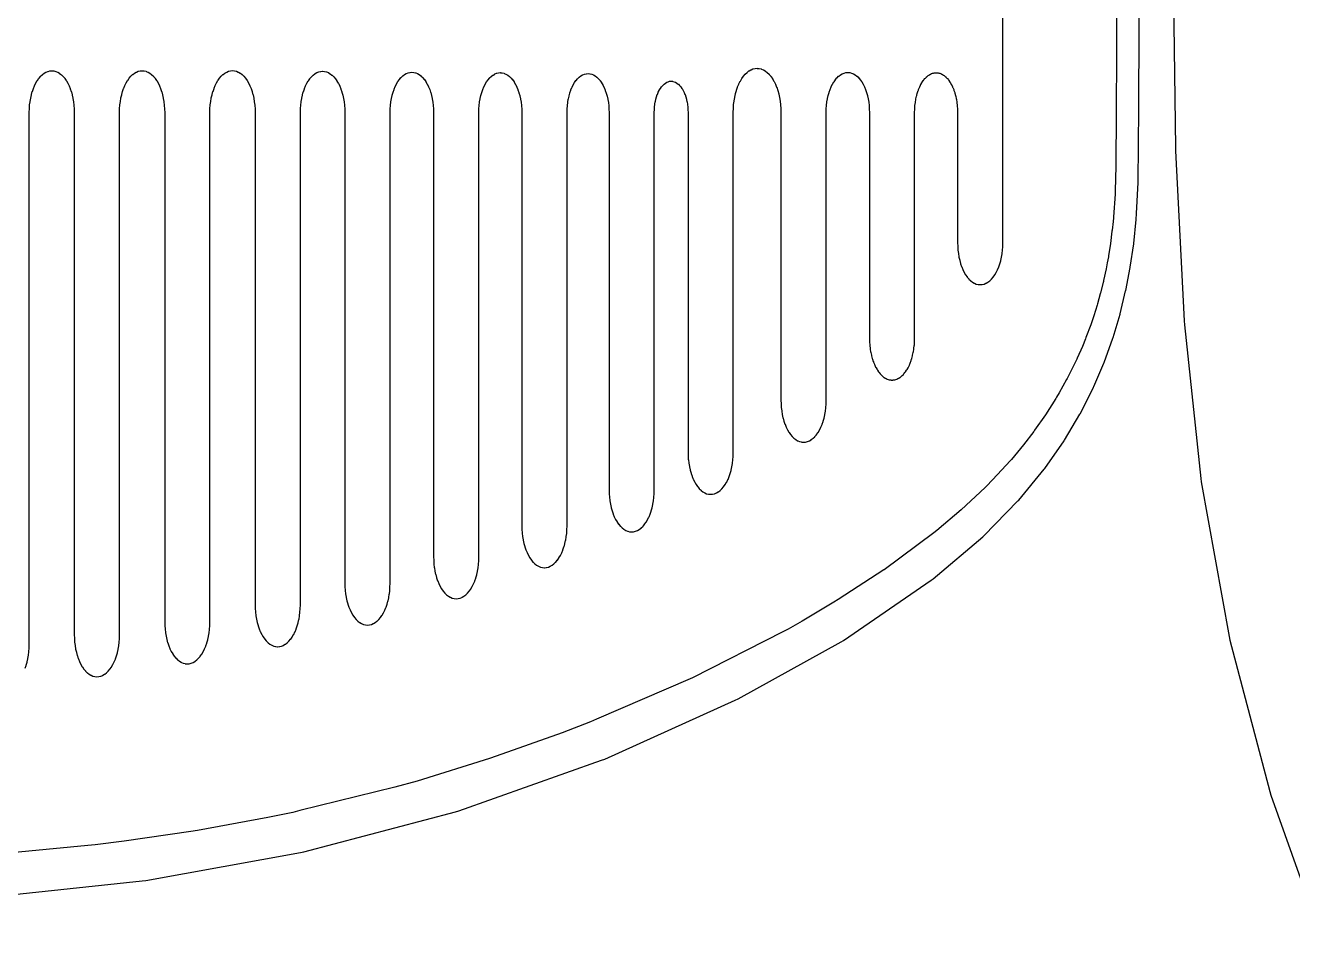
# Model space of a CAD drawing. Header units: millimetres. Extents: x -274 to 326, y -478 to 422.
# Drawn here: x -94.2 to 85.6, y 162.6 to 292.1 of the extents above; entities that cross this region are included whole.
import ezdxf

# ---------------------------------------------------------------- set-up
doc = ezdxf.new("R2010")
doc.units = ezdxf.units.MM
doc.layers.add('Layer 01', color=12, linetype='Continuous', true_color=0xc80000)

msp = doc.modelspace()

# ---------------------------------------------------------------- linework, layer by layer
at = {"layer": 'Layer 01'}
for points in [[(-94.21, 200.85), (-94.07, 201.26), (-94.06, 201.29), (-93.94, 201.72), (-93.93, 201.75), (-93.83, 202.2), (-93.82, 202.23), (-93.74, 202.69), (-93.74, 202.72), (-93.68, 203.2), (-93.68, 203.23), (-93.64, 203.71), (-93.64, 203.74), (-93.63, 204.23), (-93.63, 204.26), (-93.63, 208.59), (-93.63, 279.74), (-93.63, 279.77), (-93.61, 280.26), (-93.61, 280.29), (-93.58, 280.77), (-93.58, 280.8), (-93.52, 281.27), (-93.51, 281.3), (-93.43, 281.77), (-93.43, 281.79), (-93.33, 282.24), (-93.32, 282.27), (-93.2, 282.7), (-93.19, 282.72), (-93.05, 283.13), (-93.04, 283.16), (-92.88, 283.54), (-92.87, 283.57), (-92.69, 283.92), (-92.68, 283.94), (-92.49, 284.27), (-92.47, 284.29), (-92.27, 284.59), (-92.25, 284.6), (-92.03, 284.86), (-92.02, 284.88), (-91.78, 285.1), (-91.77, 285.11), (-91.53, 285.3), (-91.51, 285.31), (-91.26, 285.45), (-91.24, 285.46), (-90.99, 285.57), (-90.97, 285.57), (-90.71, 285.63), (-90.7, 285.64), (-90.43, 285.66), (-90.42, 285.66), (-90.16, 285.63), (-90.14, 285.63), (-89.88, 285.57), (-89.86, 285.56), (-89.61, 285.45), (-89.59, 285.45), (-89.34, 285.3), (-89.33, 285.29), (-89.08, 285.1), (-89.07, 285.09), (-88.84, 284.86), (-88.82, 284.85), (-88.6, 284.59), (-88.59, 284.57), (-88.38, 284.27), (-88.37, 284.25), (-88.18, 283.92), (-88.16, 283.9), (-87.99, 283.54), (-87.98, 283.52), (-87.82, 283.13), (-87.81, 283.11), (-87.67, 282.7), (-87.66, 282.67), (-87.54, 282.24), (-87.53, 282.21), (-87.43, 281.77), (-87.43, 281.74), (-87.35, 281.27), (-87.35, 281.24), (-87.29, 280.77), (-87.29, 280.74), (-87.25, 280.26), (-87.25, 280.23), (-87.24, 279.74), (-87.24, 275.49), (-87.24, 205.59), (-87.23, 205.1), (-87.23, 205.07), (-87.19, 204.59), (-87.19, 204.56), (-87.13, 204.08), (-87.13, 204.05), (-87.05, 203.59), (-87.05, 203.56), (-86.95, 203.11), (-86.94, 203.08), (-86.82, 202.65), (-86.81, 202.62), (-86.67, 202.21), (-86.66, 202.18), (-86.5, 201.79), (-86.49, 201.77), (-86.31, 201.41), (-86.3, 201.39), (-86.11, 201.06), (-86.09, 201.04), (-85.88, 200.74), (-85.87, 200.72), (-85.65, 200.46), (-85.63, 200.44), (-85.4, 200.22), (-85.39, 200.2), (-85.14, 200.02), (-85.13, 200.01), (-84.88, 199.86), (-84.86, 199.85), (-84.6, 199.74), (-84.59, 199.74), (-84.33, 199.67), (-84.31, 199.67), (-84.05, 199.65), (-84.03, 199.65), (-83.77, 199.67), (-83.75, 199.67), (-83.49, 199.73), (-83.47, 199.74), (-83.21, 199.84), (-83.2, 199.85), (-82.95, 200), (-82.93, 200.01), (-82.69, 200.19), (-82.67, 200.2), (-82.44, 200.43), (-82.43, 200.44), (-82.2, 200.71), (-82.19, 200.72), (-81.98, 201.02), (-81.97, 201.04), (-81.77, 201.37), (-81.76, 201.39), (-81.58, 201.75), (-81.57, 201.77), (-81.41, 202.16), (-81.4, 202.18), (-81.26, 202.59), (-81.25, 202.62), (-81.13, 203.05), (-81.12, 203.08), (-81.02, 203.53), (-81.01, 203.56), (-80.93, 204.02), (-80.93, 204.05), (-80.87, 204.53), (-80.87, 204.56), (-80.83, 205.04), (-80.83, 205.07), (-80.82, 205.56), (-80.82, 205.59), (-80.82, 209.84), (-80.82, 279.74), (-80.82, 279.77), (-80.81, 280.26), (-80.81, 280.29), (-80.77, 280.77), (-80.77, 280.8), (-80.71, 281.28), (-80.71, 281.3), (-80.63, 281.77), (-80.62, 281.8), (-80.52, 282.25), (-80.51, 282.27), (-80.39, 282.71), (-80.38, 282.73), (-80.24, 283.14), (-80.23, 283.17), (-80.07, 283.55), (-80.06, 283.57), (-79.88, 283.93), (-79.87, 283.95), (-79.68, 284.28), (-79.66, 284.3), (-79.46, 284.6), (-79.44, 284.61), (-79.22, 284.87), (-79.21, 284.89), (-78.97, 285.11), (-78.96, 285.12), (-78.71, 285.31), (-78.7, 285.32), (-78.45, 285.47), (-78.43, 285.47), (-78.18, 285.58), (-78.16, 285.58), (-77.9, 285.65), (-77.88, 285.65), (-77.62, 285.67), (-77.6, 285.67), (-77.34, 285.65), (-77.33, 285.64), (-77.06, 285.58), (-77.05, 285.57), (-76.79, 285.47), (-76.78, 285.46), (-76.53, 285.31), (-76.51, 285.3), (-76.27, 285.11), (-76.25, 285.1), (-76.02, 284.87), (-76.01, 284.86), (-75.78, 284.6), (-75.77, 284.58), (-75.56, 284.28), (-75.55, 284.26), (-75.36, 283.93), (-75.35, 283.91), (-75.17, 283.55), (-75.16, 283.53), (-75, 283.14), (-74.99, 283.12), (-74.85, 282.71), (-74.84, 282.68), (-74.72, 282.25), (-74.71, 282.22), (-74.61, 281.77), (-74.61, 281.74), (-74.53, 281.28), (-74.53, 281.25), (-74.47, 280.77), (-74.47, 280.74), (-74.43, 280.26), (-74.43, 280.23), (-74.42, 279.74), (-74.42, 275.6), (-74.42, 207.43), (-74.41, 206.94), (-74.41, 206.91), (-74.37, 206.42), (-74.37, 206.39), (-74.31, 205.92), (-74.31, 205.89), (-74.23, 205.42), (-74.23, 205.39), (-74.13, 204.94), (-74.12, 204.91), (-74, 204.48), (-73.99, 204.45), (-73.85, 204.04), (-73.84, 204.02), (-73.68, 203.63), (-73.67, 203.61), (-73.49, 203.24), (-73.48, 203.22), (-73.28, 202.89), (-73.27, 202.87), (-73.06, 202.57), (-73.05, 202.56), (-72.83, 202.29), (-72.81, 202.28), (-72.58, 202.05), (-72.57, 202.04), (-72.32, 201.85), (-72.31, 201.84), (-72.06, 201.69), (-72.04, 201.68), (-71.78, 201.58), (-71.77, 201.57), (-71.51, 201.51), (-71.49, 201.5), (-71.23, 201.48), (-71.21, 201.48), (-70.95, 201.5), (-70.93, 201.5), (-70.67, 201.57), (-70.65, 201.57), (-70.39, 201.68), (-70.38, 201.68), (-70.13, 201.83), (-70.11, 201.84), (-69.87, 202.03), (-69.85, 202.04), (-69.62, 202.26), (-69.6, 202.28), (-69.38, 202.54), (-69.37, 202.56), (-69.16, 202.85), (-69.15, 202.87), (-68.95, 203.2), (-68.94, 203.22), (-68.76, 203.58), (-68.75, 203.61), (-68.59, 203.99), (-68.58, 204.02), (-68.44, 204.43), (-68.43, 204.45), (-68.31, 204.89), (-68.3, 204.91), (-68.2, 205.37), (-68.19, 205.39), (-68.11, 205.86), (-68.11, 205.89), (-68.05, 206.36), (-68.05, 206.39), (-68.01, 206.88), (-68.01, 206.91), (-68, 207.4), (-68, 207.43), (-68, 211.57), (-68, 279.74), (-68, 279.77), (-67.99, 280.26), (-67.99, 280.29), (-67.95, 280.77), (-67.95, 280.8), (-67.89, 281.28), (-67.89, 281.31), (-67.81, 281.77), (-67.8, 281.8), (-67.7, 282.25), (-67.69, 282.28), (-67.57, 282.71), (-67.56, 282.73), (-67.42, 283.15), (-67.41, 283.17), (-67.25, 283.56), (-67.24, 283.58), (-67.06, 283.94), (-67.05, 283.96), (-66.86, 284.29), (-66.84, 284.31), (-66.63, 284.6), (-66.62, 284.62), (-66.4, 284.88), (-66.38, 284.9), (-66.15, 285.12), (-66.13, 285.13), (-65.89, 285.32), (-65.88, 285.33), (-65.62, 285.48), (-65.61, 285.48), (-65.35, 285.59), (-65.34, 285.59), (-65.07, 285.65), (-65.06, 285.66), (-64.8, 285.68), (-64.78, 285.68), (-64.52, 285.65), (-64.5, 285.65), (-64.24, 285.59), (-64.22, 285.58), (-63.97, 285.48), (-63.95, 285.47), (-63.7, 285.32), (-63.68, 285.31), (-63.44, 285.12), (-63.43, 285.11), (-63.19, 284.88), (-63.18, 284.87), (-62.96, 284.6), (-62.94, 284.59), (-62.73, 284.29), (-62.72, 284.27), (-62.53, 283.94), (-62.52, 283.92), (-62.34, 283.56), (-62.33, 283.53), (-62.17, 283.15), (-62.16, 283.12), (-62.02, 282.71), (-62.01, 282.68), (-61.89, 282.25), (-61.88, 282.22), (-61.78, 281.77), (-61.78, 281.74), (-61.7, 281.28), (-61.7, 281.25), (-61.64, 280.77), (-61.64, 280.74), (-61.6, 280.26), (-61.6, 280.23), (-61.59, 279.74), (-61.59, 275.74), (-61.59, 209.85), (-61.58, 209.36), (-61.58, 209.33), (-61.54, 208.85), (-61.54, 208.82), (-61.48, 208.34), (-61.48, 208.31), (-61.4, 207.84), (-61.4, 207.82), (-61.3, 207.36), (-61.29, 207.34), (-61.17, 206.9), (-61.16, 206.88), (-61.02, 206.46), (-61.01, 206.44), (-60.85, 206.05), (-60.84, 206.03), (-60.66, 205.67), (-60.65, 205.65), (-60.46, 205.32), (-60.44, 205.3), (-60.23, 205), (-60.22, 204.98), (-60, 204.72), (-59.99, 204.7), (-59.75, 204.48), (-59.74, 204.46), (-59.49, 204.27), (-59.48, 204.26), (-59.23, 204.12), (-59.21, 204.11), (-58.95, 204), (-58.94, 203.99), (-58.68, 203.93), (-58.66, 203.93), (-58.4, 203.91), (-58.38, 203.9), (-58.12, 203.93), (-58.1, 203.93), (-57.84, 203.99), (-57.82, 203.99), (-57.57, 204.1), (-57.55, 204.11), (-57.3, 204.25), (-57.28, 204.26), (-57.04, 204.45), (-57.02, 204.46), (-56.79, 204.69), (-56.78, 204.7), (-56.55, 204.96), (-56.54, 204.98), (-56.33, 205.28), (-56.32, 205.3), (-56.12, 205.63), (-56.11, 205.65), (-55.93, 206.01), (-55.92, 206.03), (-55.76, 206.42), (-55.75, 206.44), (-55.61, 206.85), (-55.6, 206.88), (-55.48, 207.31), (-55.47, 207.34), (-55.37, 207.79), (-55.36, 207.82), (-55.28, 208.28), (-55.28, 208.31), (-55.22, 208.79), (-55.22, 208.82), (-55.18, 209.3), (-55.18, 209.33), (-55.17, 209.82), (-55.17, 209.85), (-55.17, 213.85), (-55.17, 279.74), (-55.17, 279.77), (-55.16, 280.25), (-55.16, 280.28), (-55.12, 280.76), (-55.12, 280.79), (-55.06, 281.26), (-55.06, 281.28), (-54.98, 281.74), (-54.97, 281.77), (-54.87, 282.21), (-54.87, 282.24), (-54.75, 282.67), (-54.74, 282.69), (-54.6, 283.1), (-54.59, 283.12), (-54.43, 283.5), (-54.42, 283.52), (-54.25, 283.88), (-54.23, 283.9), (-54.04, 284.22), (-54.03, 284.24), (-53.82, 284.53), (-53.81, 284.55), (-53.59, 284.81), (-53.58, 284.82), (-53.35, 285.04), (-53.33, 285.05), (-53.09, 285.24), (-53.08, 285.25), (-52.83, 285.39), (-52.81, 285.4), (-52.56, 285.5), (-52.54, 285.51), (-52.29, 285.57), (-52.27, 285.57), (-52.01, 285.59), (-52, 285.59), (-51.74, 285.57), (-51.72, 285.57), (-51.46, 285.5), (-51.45, 285.5), (-51.19, 285.39), (-51.18, 285.38), (-50.93, 285.24), (-50.92, 285.23), (-50.68, 285.04), (-50.66, 285.03), (-50.43, 284.81), (-50.42, 284.79), (-50.2, 284.53), (-50.19, 284.52), (-49.98, 284.22), (-49.97, 284.2), (-49.78, 283.88), (-49.77, 283.86), (-49.59, 283.5), (-49.58, 283.48), (-49.42, 283.1), (-49.42, 283.07), (-49.28, 282.67), (-49.27, 282.64), (-49.15, 282.21), (-49.14, 282.19), (-49.04, 281.74), (-49.04, 281.71), (-48.96, 281.26), (-48.96, 281.23), (-48.9, 280.76), (-48.9, 280.73), (-48.87, 280.25), (-48.86, 280.22), (-48.85, 279.74), (-48.85, 275.91), (-48.85, 212.93), (-48.84, 212.44), (-48.84, 212.41), (-48.81, 211.92), (-48.8, 211.89), (-48.75, 211.42), (-48.74, 211.39), (-48.66, 210.92), (-48.66, 210.89), (-48.56, 210.44), (-48.55, 210.41), (-48.43, 209.98), (-48.42, 209.95), (-48.28, 209.54), (-48.27, 209.52), (-48.11, 209.13), (-48.1, 209.1), (-47.92, 208.74), (-47.91, 208.72), (-47.72, 208.39), (-47.71, 208.37), (-47.5, 208.07), (-47.48, 208.06), (-47.26, 207.79), (-47.25, 207.78), (-47.01, 207.55), (-47, 207.54), (-46.76, 207.35), (-46.74, 207.34), (-46.49, 207.19), (-46.47, 207.18), (-46.22, 207.08), (-46.2, 207.07), (-45.94, 207.01), (-45.92, 207), (-45.66, 206.98), (-45.64, 206.98), (-45.38, 207), (-45.36, 207), (-45.1, 207.07), (-45.09, 207.07), (-44.83, 207.18), (-44.81, 207.18), (-44.56, 207.33), (-44.55, 207.34), (-44.3, 207.53), (-44.29, 207.54), (-44.05, 207.76), (-44.04, 207.78), (-43.82, 208.04), (-43.8, 208.06), (-43.59, 208.35), (-43.58, 208.37), (-43.39, 208.7), (-43.37, 208.72), (-43.2, 209.08), (-43.18, 209.1), (-43.02, 209.49), (-43.01, 209.52), (-42.87, 209.93), (-42.86, 209.95), (-42.74, 210.39), (-42.73, 210.41), (-42.63, 210.86), (-42.63, 210.89), (-42.55, 211.36), (-42.54, 211.39), (-42.49, 211.86), (-42.48, 211.89), (-42.45, 212.38), (-42.45, 212.41), (-42.43, 212.9), (-42.43, 212.93), (-42.43, 216.75), (-42.43, 279.74), (-42.43, 279.77), (-42.42, 280.24), (-42.42, 280.27), (-42.39, 280.73), (-42.38, 280.76), (-42.33, 281.22), (-42.32, 281.25), (-42.25, 281.7), (-42.24, 281.72), (-42.14, 282.16), (-42.14, 282.18), (-42.02, 282.6), (-42.01, 282.62), (-41.88, 283.02), (-41.87, 283.04), (-41.71, 283.41), (-41.7, 283.44), (-41.53, 283.78), (-41.52, 283.8), (-41.33, 284.12), (-41.32, 284.14), (-41.12, 284.42), (-41.11, 284.44), (-40.89, 284.69), (-40.88, 284.7), (-40.65, 284.92), (-40.64, 284.93), (-40.4, 285.11), (-40.39, 285.12), (-40.15, 285.26), (-40.13, 285.27), (-39.88, 285.37), (-39.87, 285.37), (-39.62, 285.43), (-39.6, 285.43), (-39.35, 285.46), (-39.33, 285.45), (-39.08, 285.43), (-39.06, 285.43), (-38.81, 285.37), (-38.8, 285.36), (-38.55, 285.26), (-38.54, 285.25), (-38.29, 285.11), (-38.28, 285.1), (-38.04, 284.92), (-38.03, 284.91), (-37.81, 284.69), (-37.79, 284.67), (-37.58, 284.42), (-37.57, 284.4), (-37.37, 284.12), (-37.35, 284.1), (-37.17, 283.78), (-37.16, 283.76), (-36.99, 283.41), (-36.98, 283.39), (-36.82, 283.02), (-36.81, 283), (-36.68, 282.6), (-36.67, 282.57), (-36.55, 282.16), (-36.55, 282.13), (-36.45, 281.7), (-36.45, 281.67), (-36.37, 281.22), (-36.37, 281.19), (-36.31, 280.73), (-36.31, 280.71), (-36.28, 280.24), (-36.27, 280.21), (-36.26, 279.74), (-36.26, 276.13), (-36.26, 216.66), (-36.25, 216.17), (-36.25, 216.14), (-36.22, 215.66), (-36.21, 215.63), (-36.16, 215.15), (-36.15, 215.12), (-36.07, 214.65), (-36.07, 214.63), (-35.97, 214.17), (-35.96, 214.15), (-35.84, 213.71), (-35.83, 213.69), (-35.69, 213.28), (-35.68, 213.25), (-35.52, 212.86), (-35.51, 212.84), (-35.33, 212.48), (-35.32, 212.46), (-35.13, 212.13), (-35.12, 212.11), (-34.91, 211.81), (-34.89, 211.79), (-34.67, 211.53), (-34.66, 211.51), (-34.42, 211.29), (-34.41, 211.27), (-34.17, 211.09), (-34.15, 211.07), (-33.9, 210.93), (-33.88, 210.92), (-33.63, 210.81), (-33.61, 210.81), (-33.35, 210.74), (-33.33, 210.74), (-33.07, 210.72), (-33.05, 210.72), (-32.79, 210.74), (-32.77, 210.74), (-32.51, 210.8), (-32.5, 210.81), (-32.24, 210.91), (-32.22, 210.92), (-31.97, 211.07), (-31.96, 211.07), (-31.71, 211.26), (-31.7, 211.27), (-31.46, 211.5), (-31.45, 211.51), (-31.23, 211.77), (-31.21, 211.79), (-31, 212.09), (-30.99, 212.11), (-30.8, 212.44), (-30.78, 212.46), (-30.61, 212.82), (-30.6, 212.84), (-30.43, 213.23), (-30.42, 213.25), (-30.28, 213.66), (-30.27, 213.69), (-30.15, 214.12), (-30.14, 214.15), (-30.04, 214.6), (-30.04, 214.63), (-29.96, 215.09), (-29.95, 215.12), (-29.9, 215.6), (-29.89, 215.63), (-29.86, 216.11), (-29.86, 216.14), (-29.84, 216.63), (-29.84, 216.66), (-29.84, 220.27), (-29.84, 279.74), (-29.84, 279.77), (-29.83, 280.23), (-29.83, 280.26), (-29.8, 280.72), (-29.79, 280.75), (-29.74, 281.2), (-29.74, 281.23), (-29.66, 281.67), (-29.65, 281.7), (-29.56, 282.13), (-29.55, 282.15), (-29.44, 282.56), (-29.43, 282.59), (-29.29, 282.98), (-29.28, 283), (-29.13, 283.37), (-29.12, 283.39), (-28.95, 283.73), (-28.94, 283.75), (-28.76, 284.07), (-28.74, 284.08), (-28.54, 284.37), (-28.53, 284.38), (-28.32, 284.63), (-28.31, 284.64), (-28.08, 284.86), (-28.07, 284.87), (-27.84, 285.05), (-27.82, 285.05), (-27.59, 285.19), (-27.57, 285.2), (-27.33, 285.3), (-27.31, 285.3), (-27.06, 285.36), (-27.05, 285.37), (-26.8, 285.39), (-26.78, 285.38), (-26.53, 285.36), (-26.52, 285.36), (-26.27, 285.3), (-26.25, 285.29), (-26.01, 285.19), (-25.99, 285.19), (-25.75, 285.05), (-25.74, 285.03), (-25.51, 284.86), (-25.5, 284.84), (-25.27, 284.63), (-25.26, 284.61), (-25.05, 284.37), (-25.04, 284.35), (-24.84, 284.07), (-24.83, 284.05), (-24.64, 283.73), (-24.63, 283.71), (-24.46, 283.37), (-24.45, 283.35), (-24.3, 282.98), (-24.29, 282.96), (-24.16, 282.56), (-24.15, 282.54), (-24.03, 282.13), (-24.03, 282.1), (-23.93, 281.67), (-23.93, 281.65), (-23.85, 281.2), (-23.85, 281.18), (-23.8, 280.72), (-23.79, 280.69), (-23.76, 280.23), (-23.76, 280.21), (-23.75, 279.74), (-23.75, 276.38), (-23.75, 221.06), (-23.74, 220.58), (-23.74, 220.55), (-23.7, 220.06), (-23.7, 220.03), (-23.64, 219.55), (-23.64, 219.53), (-23.56, 219.06), (-23.56, 219.03), (-23.45, 218.58), (-23.45, 218.55), (-23.33, 218.12), (-23.32, 218.09), (-23.18, 217.68), (-23.17, 217.65), (-23.01, 217.27), (-23, 217.24), (-22.82, 216.88), (-22.81, 216.86), (-22.61, 216.53), (-22.6, 216.51), (-22.39, 216.21), (-22.38, 216.19), (-22.16, 215.93), (-22.14, 215.92), (-21.91, 215.69), (-21.9, 215.68), (-21.65, 215.49), (-21.64, 215.48), (-21.39, 215.33), (-21.37, 215.32), (-21.11, 215.22), (-21.1, 215.21), (-20.83, 215.15), (-20.82, 215.14), (-20.56, 215.12), (-20.54, 215.12), (-20.28, 215.14), (-20.26, 215.14), (-20, 215.21), (-19.98, 215.21), (-19.72, 215.32), (-19.71, 215.32), (-19.46, 215.47), (-19.44, 215.48), (-19.2, 215.67), (-19.18, 215.68), (-18.95, 215.9), (-18.93, 215.92), (-18.71, 216.18), (-18.7, 216.19), (-18.49, 216.49), (-18.48, 216.51), (-18.28, 216.84), (-18.27, 216.86), (-18.09, 217.22), (-18.08, 217.24), (-17.92, 217.63), (-17.91, 217.65), (-17.77, 218.07), (-17.76, 218.09), (-17.64, 218.53), (-17.63, 218.55), (-17.53, 219), (-17.52, 219.03), (-17.44, 219.5), (-17.44, 219.53), (-17.38, 220), (-17.38, 220.03), (-17.34, 220.52), (-17.34, 220.55), (-17.33, 221.03), (-17.33, 221.06), (-17.33, 224.43), (-17.33, 279.74), (-17.33, 279.77), (-17.32, 280.22), (-17.32, 280.25), (-17.28, 280.7), (-17.28, 280.73), (-17.23, 281.17), (-17.22, 281.2), (-17.15, 281.63), (-17.14, 281.66), (-17.05, 282.07), (-17.04, 282.1), (-16.93, 282.5), (-16.92, 282.52), (-16.79, 282.91), (-16.78, 282.93), (-16.63, 283.29), (-16.62, 283.31), (-16.46, 283.64), (-16.45, 283.66), (-16.26, 283.97), (-16.25, 283.99), (-16.06, 284.26), (-16.05, 284.28), (-15.84, 284.52), (-15.83, 284.53), (-15.61, 284.74), (-15.6, 284.75), (-15.37, 284.93), (-15.35, 284.94), (-15.12, 285.07), (-15.11, 285.08), (-14.87, 285.18), (-14.85, 285.18), (-14.61, 285.24), (-14.59, 285.24), (-14.35, 285.26), (-14.33, 285.26), (-14.09, 285.24), (-14.07, 285.24), (-13.83, 285.18), (-13.82, 285.17), (-13.58, 285.07), (-13.56, 285.06), (-13.33, 284.93), (-13.32, 284.92), (-13.09, 284.74), (-13.08, 284.73), (-12.86, 284.52), (-12.85, 284.51), (-12.64, 284.26), (-12.63, 284.25), (-12.43, 283.97), (-12.42, 283.95), (-12.24, 283.64), (-12.23, 283.62), (-12.07, 283.29), (-12.06, 283.27), (-11.91, 282.91), (-11.9, 282.88), (-11.77, 282.5), (-11.76, 282.48), (-11.65, 282.07), (-11.64, 282.05), (-11.55, 281.63), (-11.54, 281.6), (-11.47, 281.17), (-11.47, 281.14), (-11.41, 280.7), (-11.41, 280.67), (-11.38, 280.22), (-11.38, 280.2), (-11.37, 279.74), (-11.37, 276.67), (-11.37, 226.15), (-11.36, 225.66), (-11.36, 225.63), (-11.32, 225.15), (-11.32, 225.12), (-11.26, 224.64), (-11.26, 224.61), (-11.18, 224.15), (-11.18, 224.12), (-11.07, 223.67), (-11.07, 223.64), (-10.95, 223.21), (-10.94, 223.18), (-10.8, 222.77), (-10.79, 222.74), (-10.63, 222.36), (-10.62, 222.33), (-10.44, 221.97), (-10.43, 221.95), (-10.23, 221.62), (-10.22, 221.6), (-10.01, 221.3), (-10, 221.28), (-9.78, 221.02), (-9.76, 221), (-9.53, 220.78), (-9.52, 220.77), (-9.27, 220.58), (-9.26, 220.57), (-9.01, 220.42), (-8.99, 220.41), (-8.73, 220.31), (-8.72, 220.3), (-8.46, 220.23), (-8.44, 220.23), (-8.18, 220.21), (-8.16, 220.21), (-7.9, 220.23), (-7.88, 220.23), (-7.62, 220.29), (-7.6, 220.3), (-7.34, 220.4), (-7.33, 220.41), (-7.08, 220.56), (-7.06, 220.57), (-6.82, 220.75), (-6.8, 220.77), (-6.57, 220.99), (-6.55, 221), (-6.33, 221.27), (-6.32, 221.28), (-6.11, 221.58), (-6.1, 221.6), (-5.9, 221.93), (-5.89, 221.95), (-5.71, 222.31), (-5.7, 222.33), (-5.54, 222.72), (-5.53, 222.74), (-5.39, 223.16), (-5.38, 223.18), (-5.26, 223.61), (-5.25, 223.64), (-5.15, 224.09), (-5.14, 224.12), (-5.06, 224.59), (-5.06, 224.61), (-5, 225.09), (-5, 225.12), (-4.96, 225.6), (-4.96, 225.63), (-4.95, 226.12), (-4.95, 226.15), (-4.95, 229.22), (-4.95, 279.74), (-4.95, 279.76), (-4.94, 280.13), (-4.94, 280.15), (-4.91, 280.51), (-4.91, 280.53), (-4.87, 280.89), (-4.86, 280.91), (-4.81, 281.26), (-4.8, 281.28), (-4.73, 281.62), (-4.72, 281.63), (-4.63, 281.96), (-4.62, 281.98), (-4.52, 282.28), (-4.51, 282.3), (-4.39, 282.59), (-4.38, 282.61), (-4.25, 282.88), (-4.24, 282.89), (-4.09, 283.14), (-4.09, 283.15), (-3.93, 283.37), (-3.92, 283.38), (-3.75, 283.58), (-3.74, 283.59), (-3.57, 283.76), (-3.56, 283.77), (-3.38, 283.91), (-3.36, 283.91), (-3.18, 284.02), (-3.16, 284.03), (-2.97, 284.11), (-2.96, 284.11), (-2.77, 284.16), (-2.75, 284.16), (-2.56, 284.17), (-2.54, 284.17), (-2.35, 284.16), (-2.34, 284.15), (-2.14, 284.11), (-2.13, 284.1), (-1.94, 284.02), (-1.93, 284.02), (-1.74, 283.91), (-1.73, 283.9), (-1.55, 283.76), (-1.53, 283.75), (-1.36, 283.58), (-1.35, 283.57), (-1.18, 283.37), (-1.17, 283.36), (-1.02, 283.14), (-1.01, 283.12), (-0.86, 282.88), (-0.86, 282.86), (-0.72, 282.59), (-0.72, 282.57), (-0.6, 282.28), (-0.59, 282.27), (-0.48, 281.96), (-0.48, 281.94), (-0.39, 281.62), (-0.38, 281.59), (-0.31, 281.26), (-0.3, 281.24), (-0.24, 280.89), (-0.24, 280.87), (-0.2, 280.51), (-0.2, 280.49), (-0.17, 280.13), (-0.17, 280.11), (-0.16, 279.74), (-0.16, 276.98), (-0.16, 231.48), (-0.15, 230.99), (-0.15, 230.96), (-0.12, 230.48), (-0.11, 230.45), (-0.06, 229.97), (-0.05, 229.94), (0.03, 229.48), (0.03, 229.45), (0.13, 229), (0.14, 228.97), (0.26, 228.54), (0.27, 228.51), (0.41, 228.1), (0.42, 228.07), (0.58, 227.68), (0.59, 227.66), (0.77, 227.3), (0.78, 227.28), (0.97, 226.95), (0.98, 226.93), (1.19, 226.63), (1.21, 226.61), (1.43, 226.35), (1.44, 226.33), (1.68, 226.11), (1.69, 226.09), (1.93, 225.91), (1.95, 225.9), (2.2, 225.75), (2.22, 225.74), (2.47, 225.63), (2.49, 225.63), (2.75, 225.56), (2.77, 225.56), (3.03, 225.54), (3.05, 225.54), (3.31, 225.56), (3.33, 225.56), (3.59, 225.62), (3.6, 225.63), (3.86, 225.73), (3.88, 225.74), (4.13, 225.89), (4.14, 225.9), (4.39, 226.08), (4.4, 226.09), (4.64, 226.32), (4.65, 226.33), (4.87, 226.6), (4.89, 226.61), (5.1, 226.91), (5.11, 226.93), (5.3, 227.26), (5.32, 227.28), (5.49, 227.64), (5.51, 227.66), (5.67, 228.05), (5.68, 228.07), (5.82, 228.48), (5.83, 228.51), (5.95, 228.94), (5.96, 228.97), (6.06, 229.42), (6.06, 229.45), (6.14, 229.92), (6.15, 229.94), (6.2, 230.42), (6.21, 230.45), (6.24, 230.93), (6.24, 230.96), (6.26, 231.45), (6.26, 231.48), (6.26, 234.25), (6.26, 279.74), (6.26, 279.77), (6.27, 280.29), (6.27, 280.32), (6.31, 280.83), (6.31, 280.86), (6.37, 281.36), (6.38, 281.39), (6.46, 281.88), (6.47, 281.91), (6.57, 282.39), (6.58, 282.42), (6.71, 282.87), (6.72, 282.9), (6.87, 283.33), (6.88, 283.36), (7.05, 283.77), (7.06, 283.79), (7.25, 284.17), (7.26, 284.19), (7.46, 284.54), (7.48, 284.56), (7.7, 284.87), (7.71, 284.89), (7.95, 285.17), (7.96, 285.18), (8.21, 285.42), (8.22, 285.43), (8.48, 285.63), (8.5, 285.64), (8.76, 285.79), (8.78, 285.8), (9.05, 285.91), (9.07, 285.91), (9.34, 285.98), (9.36, 285.98), (9.64, 286.01), (9.66, 286), (9.93, 285.98), (9.95, 285.98), (10.23, 285.91), (10.24, 285.9), (10.51, 285.79), (10.53, 285.78), (10.79, 285.63), (10.81, 285.62), (11.07, 285.42), (11.08, 285.4), (11.33, 285.17), (11.34, 285.15), (11.58, 284.87), (11.59, 284.85), (11.81, 284.54), (11.82, 284.52), (12.03, 284.17), (12.04, 284.15), (12.23, 283.77), (12.24, 283.74), (12.41, 283.33), (12.42, 283.31), (12.57, 282.87), (12.57, 282.85), (12.7, 282.39), (12.71, 282.36), (12.82, 281.88), (12.82, 281.85), (12.91, 281.36), (12.91, 281.33), (12.97, 280.83), (12.97, 280.8), (13.01, 280.29), (13.01, 280.26), (13.02, 279.74), (13.02, 277.4), (13.02, 238.89), (13.03, 238.4), (13.03, 238.37), (13.07, 237.88), (13.07, 237.85), (13.13, 237.38), (13.13, 237.35), (13.21, 236.88), (13.21, 236.85), (13.31, 236.4), (13.32, 236.37), (13.44, 235.94), (13.45, 235.91), (13.59, 235.5), (13.6, 235.48), (13.76, 235.09), (13.77, 235.06), (13.95, 234.7), (13.96, 234.68), (14.16, 234.35), (14.17, 234.33), (14.38, 234.03), (14.39, 234.02), (14.61, 233.75), (14.63, 233.74), (14.86, 233.51), (14.87, 233.5), (15.12, 233.31), (15.13, 233.3), (15.38, 233.15), (15.4, 233.14), (15.66, 233.04), (15.67, 233.03), (15.93, 232.97), (15.95, 232.96), (16.21, 232.94), (16.23, 232.94), (16.49, 232.96), (16.51, 232.96), (16.77, 233.03), (16.79, 233.03), (17.05, 233.14), (17.06, 233.14), (17.31, 233.29), (17.33, 233.3), (17.57, 233.49), (17.59, 233.5), (17.82, 233.72), (17.83, 233.74), (18.06, 234), (18.07, 234.02), (18.28, 234.31), (18.29, 234.33), (18.49, 234.66), (18.5, 234.68), (18.68, 235.04), (18.69, 235.06), (18.85, 235.45), (18.86, 235.48), (19, 235.89), (19.01, 235.91), (19.13, 236.35), (19.14, 236.37), (19.24, 236.82), (19.25, 236.85), (19.33, 237.32), (19.33, 237.35), (19.39, 237.82), (19.39, 237.85), (19.43, 238.34), (19.43, 238.37), (19.44, 238.86), (19.44, 238.89), (19.44, 241.23), (19.44, 279.74), (19.44, 279.77), (19.45, 280.24), (19.45, 280.27), (19.49, 280.73), (19.49, 280.76), (19.54, 281.21), (19.55, 281.24), (19.62, 281.68), (19.63, 281.71), (19.73, 282.14), (19.73, 282.17), (19.85, 282.58), (19.86, 282.61), (19.99, 283), (20, 283.02), (20.16, 283.39), (20.17, 283.41), (20.34, 283.76), (20.35, 283.78), (20.54, 284.09), (20.55, 284.11), (20.75, 284.39), (20.76, 284.41), (20.97, 284.66), (20.99, 284.67), (21.21, 284.89), (21.22, 284.9), (21.46, 285.08), (21.47, 285.09), (21.71, 285.23), (21.73, 285.23), (21.97, 285.34), (21.99, 285.34), (22.24, 285.4), (22.25, 285.4), (22.51, 285.42), (22.52, 285.42), (22.77, 285.4), (22.79, 285.4), (23.04, 285.34), (23.05, 285.33), (23.3, 285.23), (23.32, 285.22), (23.56, 285.08), (23.57, 285.07), (23.8, 284.89), (23.82, 284.88), (24.04, 284.66), (24.05, 284.65), (24.27, 284.39), (24.28, 284.38), (24.48, 284.09), (24.49, 284.07), (24.68, 283.76), (24.69, 283.74), (24.86, 283.39), (24.87, 283.37), (25.02, 283), (25.03, 282.98), (25.16, 282.58), (25.17, 282.56), (25.29, 282.14), (25.29, 282.12), (25.39, 281.68), (25.39, 281.66), (25.47, 281.21), (25.47, 281.18), (25.53, 280.73), (25.53, 280.7), (25.56, 280.24), (25.56, 280.21), (25.57, 279.74), (25.57, 277.91), (25.57, 247.7), (25.58, 247.23), (25.59, 247.2), (25.59, 247.18), (25.62, 246.73), (25.62, 246.7), (25.62, 246.67), (25.67, 246.23), (25.68, 246.2), (25.68, 246.16), (25.75, 245.75), (25.76, 245.72), (25.77, 245.67), (25.85, 245.28), (25.86, 245.25), (25.87, 245.19), (25.98, 244.83), (25.98, 244.8), (26, 244.73), (26.12, 244.39), (26.13, 244.37), (26.15, 244.29), (26.28, 243.99), (26.29, 243.96), (26.32, 243.88), (26.46, 243.61), (26.47, 243.58), (26.51, 243.5), (26.65, 243.26), (26.67, 243.24), (26.72, 243.15), (26.87, 242.94), (26.88, 242.92), (26.94, 242.83), (27.09, 242.65), (27.11, 242.64), (27.18, 242.56), (27.33, 242.4), (27.34, 242.39), (27.43, 242.32), (27.58, 242.19), (27.59, 242.18), (27.69, 242.12), (27.83, 242.03), (27.85, 242.02), (27.95, 241.96), (28.1, 241.9), (28.11, 241.89), (28.23, 241.85), (28.37, 241.81), (28.38, 241.81), (28.5, 241.78), (28.64, 241.77), (28.66, 241.76), (28.78, 241.76), (28.91, 241.76), (28.93, 241.77), (29.06, 241.78), (29.18, 241.81), (29.2, 241.81), (29.34, 241.85), (29.45, 241.89), (29.47, 241.9), (29.61, 241.96), (29.72, 242.02), (29.73, 242.03), (29.88, 242.12), (29.97, 242.18), (29.99, 242.19), (30.14, 242.32), (30.22, 242.39), (30.24, 242.4), (30.39, 242.56), (30.46, 242.64), (30.48, 242.65), (30.62, 242.83), (30.69, 242.92), (30.7, 242.94), (30.85, 243.15), (30.9, 243.24), (30.91, 243.26), (31.05, 243.5), (31.06, 243.52), (31.11, 243.61), (31.24, 243.88), (31.25, 243.91), (31.29, 243.99), (31.41, 244.29), (31.42, 244.32), (31.45, 244.39), (31.56, 244.73), (31.57, 244.76), (31.59, 244.83), (31.69, 245.19), (31.7, 245.22), (31.71, 245.28), (31.8, 245.67), (31.8, 245.7), (31.81, 245.75), (31.88, 246.16), (31.89, 246.19), (31.89, 246.23), (31.94, 246.67), (31.95, 246.7), (31.95, 246.73), (31.98, 247.18), (31.98, 247.21), (31.98, 247.23), (31.99, 247.7), (31.99, 249.54), (31.99, 279.74), (32, 280.19), (32, 280.22), (32, 280.23), (32.04, 280.67), (32.04, 280.7), (32.04, 280.72), (32.09, 281.14), (32.09, 281.17), (32.1, 281.2), (32.16, 281.6), (32.17, 281.62), (32.18, 281.67), (32.26, 282.04), (32.26, 282.07), (32.28, 282.13), (32.37, 282.47), (32.38, 282.5), (32.4, 282.56), (32.51, 282.88), (32.52, 282.91), (32.54, 282.98), (32.66, 283.27), (32.67, 283.29), (32.71, 283.37), (32.83, 283.63), (32.84, 283.65), (32.89, 283.73), (33.02, 283.96), (33.03, 283.98), (33.08, 284.06), (33.22, 284.27), (33.23, 284.28), (33.29, 284.36), (33.43, 284.54), (33.45, 284.55), (33.52, 284.63), (33.66, 284.77), (33.67, 284.78), (33.75, 284.86), (33.9, 284.97), (33.91, 284.98), (34, 285.04), (34.14, 285.13), (34.15, 285.14), (34.25, 285.19), (34.39, 285.25), (34.4, 285.26), (34.51, 285.3), (34.64, 285.34), (34.66, 285.34), (34.77, 285.36), (34.9, 285.38), (34.92, 285.38), (35.04, 285.38), (35.16, 285.38), (35.18, 285.38), (35.31, 285.36), (35.42, 285.34), (35.43, 285.34), (35.57, 285.3), (35.68, 285.26), (35.69, 285.25), (35.83, 285.19), (35.93, 285.14), (35.94, 285.13), (36.08, 285.04), (36.17, 284.98), (36.18, 284.97), (36.33, 284.86), (36.41, 284.78), (36.42, 284.77), (36.56, 284.63), (36.63, 284.55), (36.65, 284.54), (36.79, 284.36), (36.85, 284.28), (36.86, 284.27), (37, 284.06), (37.01, 284.04), (37.06, 283.96), (37.19, 283.73), (37.2, 283.71), (37.25, 283.63), (37.37, 283.37), (37.38, 283.35), (37.42, 283.27), (37.54, 282.98), (37.54, 282.95), (37.57, 282.88), (37.68, 282.56), (37.69, 282.54), (37.71, 282.47), (37.8, 282.13), (37.81, 282.1), (37.82, 282.04), (37.9, 281.67), (37.91, 281.64), (37.92, 281.6), (37.98, 281.2), (37.99, 281.17), (37.99, 281.14), (38.04, 280.72), (38.04, 280.69), (38.04, 280.67), (38.07, 280.23), (38.08, 280.21), (38.08, 280.19), (38.09, 279.74), (38.09, 278.68), (38.09, 261.24), (38.1, 260.75), (38.1, 260.72), (38.13, 260.24), (38.13, 260.21), (38.19, 259.73), (38.2, 259.7), (38.27, 259.24), (38.28, 259.21), (38.38, 258.76), (38.39, 258.73), (38.51, 258.3), (38.52, 258.27), (38.66, 257.86), (38.67, 257.83), (38.83, 257.44), (38.84, 257.42), (39.02, 257.06), (39.03, 257.04), (39.22, 256.71), (39.23, 256.69), (39.44, 256.39), (39.45, 256.37), (39.68, 256.11), (39.69, 256.09), (39.93, 255.87), (39.94, 255.85), (40.18, 255.67), (40.2, 255.66), (40.45, 255.51), (40.47, 255.5), (40.72, 255.39), (40.74, 255.39), (41, 255.32), (41.02, 255.32), (41.28, 255.3), (41.3, 255.3), (41.56, 255.32), (41.58, 255.32), (41.84, 255.38), (41.85, 255.39), (42.11, 255.49), (42.13, 255.5), (42.38, 255.65), (42.39, 255.66), (42.64, 255.84), (42.65, 255.85), (42.89, 256.08), (42.9, 256.09), (43.12, 256.36), (43.14, 256.37), (43.35, 256.67), (43.36, 256.69), (43.55, 257.02), (43.57, 257.04), (43.74, 257.4), (43.75, 257.42), (43.92, 257.81), (43.93, 257.83), (44.07, 258.24), (44.08, 258.27), (44.2, 258.7), (44.21, 258.73), (44.31, 259.18), (44.31, 259.21), (44.39, 259.67), (44.4, 259.7), (44.45, 260.18), (44.46, 260.21), (44.49, 260.69), (44.49, 260.72), (44.51, 261.21), (44.51, 261.24), (44.51, 264.72), (44.51, 322.02)], [(68.73, 295.73), (69.01, 274.76), (69.02, 274.28), (70.24, 250.16), (70.27, 249.6), (72.6, 227.79), (72.65, 227.29), (76.6, 205.35), (76.69, 204.85), (82.39, 183.35), (82.52, 182.85), (89.72, 162.61)], [(60.62, 293.67), (60.63, 291.63), (60.61, 288.42), (60.61, 288.26), (60.58, 279.65), (60.57, 279.23), (60.55, 272.64), (60.54, 272.31), (60.54, 272.11), (60.44, 268.63), (60.44, 268.44), (60.42, 268.12), (60.2, 264.94), (60.19, 264.76), (60.14, 264.26), (60.01, 263.01), (59.99, 262.87), (59.77, 261.13), (59.5, 259.41), (59.48, 259.27), (59.32, 258.39), (59.16, 257.56), (58.8, 255.88), (58.77, 255.75), (58.74, 255.61), (58.36, 254.12), (58.33, 253.98), (57.94, 252.58), (57.88, 252.39), (57.4, 250.86), (57.36, 250.72), (56.97, 249.58), (56.3, 247.78), (56.24, 247.63), (55.8, 246.54), (55.06, 244.86), (54.99, 244.71), (54.36, 243.4), (53.64, 241.99), (53.55, 241.83), (52.49, 239.93), (52.13, 239.32), (52.03, 239.15), (50.55, 236.82), (49.02, 234.64), (48.89, 234.46), (47.43, 232.56), (45.71, 230.49), (45.54, 230.29), (43.77, 228.34), (42.22, 226.74), (41.99, 226.52), (38.58, 223.32), (35.12, 220.4), (34.69, 220.06), (27.66, 214.84), (27.61, 214.81), (21.15, 210.61), (20.54, 210.22), (16.04, 207.55), (14.03, 206.41), (13.3, 206.04), (0.46, 199.48), (0.15, 199.33), (-13.14, 193.6), (-14.01, 193.24), (-18.04, 191.68), (-27.37, 188.36), (-28.34, 188.04), (-38.59, 184.84), (-41.76, 183.95), (-55.24, 180.64), (-56.23, 180.39), (-59.78, 179.65), (-69.76, 177.84), (-70.72, 177.68), (-80.16, 176.29), (-84.29, 175.78), (-85.32, 175.67), (-102.11, 174.1)], [(-99.42, 168.35), (-77.61, 170.68), (-77.11, 170.73), (-55.17, 174.68), (-54.67, 174.77), (-33.17, 180.47), (-32.67, 180.6), (-12.43, 187.8), (-11.96, 187.96), (6.54, 196.3), (6.97, 196.5), (21.58, 204.62), (21.92, 204.8), (34.35, 213.35), (34.63, 213.55), (41.66, 219.52), (41.83, 219.65), (46.65, 224.6), (46.76, 224.71), (50.35, 229.09), (50.44, 229.19), (53.19, 233.15), (53.26, 233.24), (55.45, 236.93), (55.5, 237.02), (57.38, 240.76), (57.43, 240.85), (58.84, 244.15), (58.87, 244.23), (60.13, 247.71), (60.15, 247.79), (61.13, 251.09), (61.15, 251.17), (61.93, 254.4), (61.95, 254.47), (62.57, 257.72), (62.59, 257.79), (63.07, 261.09), (63.08, 261.16), (63.42, 264.53), (63.43, 264.61), (63.48, 265.36), (63.49, 265.38), (63.7, 269.78), (63.71, 269.88), (63.78, 280.31), (63.78, 280.55), (63.84, 291.38), (63.84, 291.63), (63.83, 294.69)]]:
    msp.add_lwpolyline(points, dxfattribs=at)

doc.saveas('drawing.dxf')
